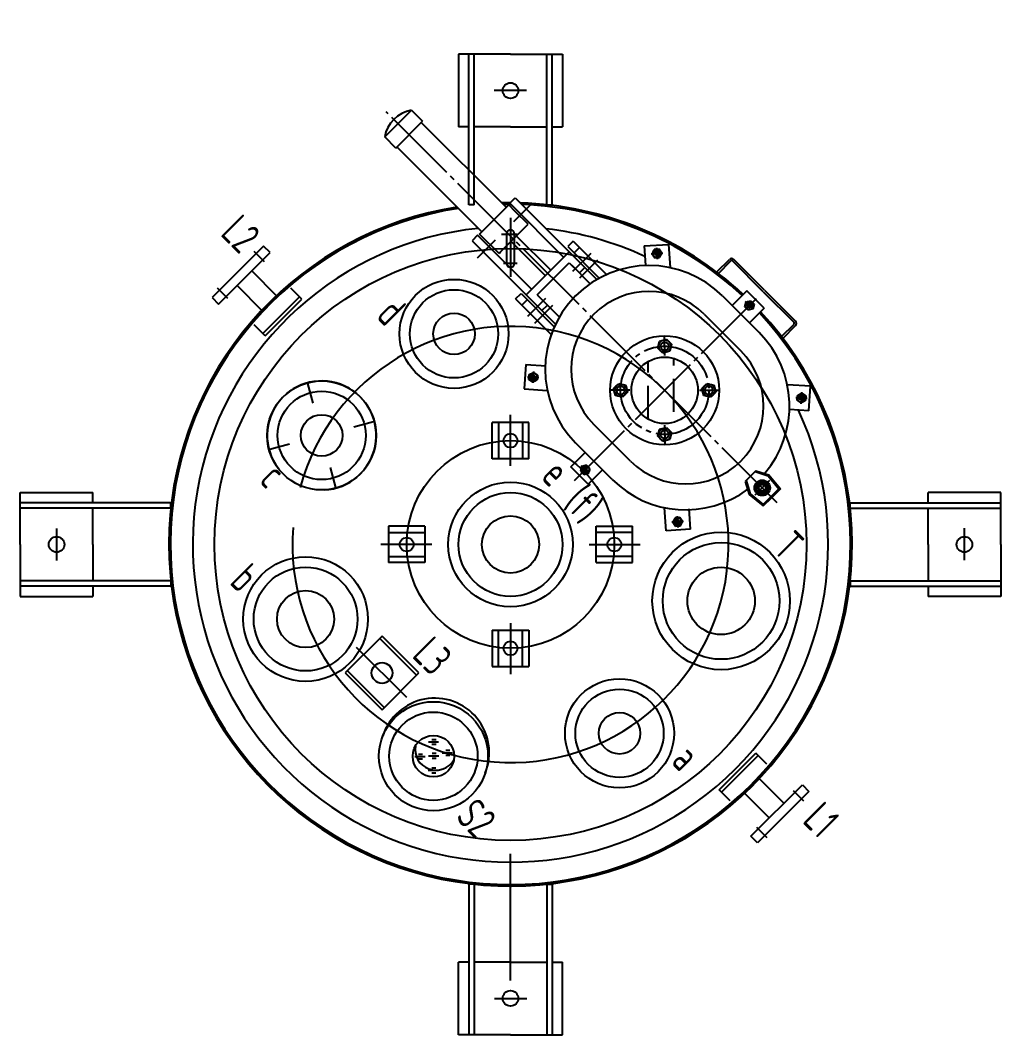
# Model space of a CAD drawing. Extents: x -1085 to 561, y -220 to 621.
# Drawn here: x -670.2 to -481.3, y 71 to 266.4 of the extents above; entities that cross this region are included whole.
import ezdxf

# ---------------------------------------------------------------- set-up
doc = ezdxf.new("R2010")
doc.units = 0
doc.linetypes.add('DASHDOT', pattern=[18, 15, -1, 1, -1])
for name, color, linetype in [('0-EQUIPMENT', 7, 'CONTINUOUS'), ('1', 8, 'CONTINUOUS'), ('11', 1, 'CONTINUOUS'), ('2', 94, 'DASHDOT'), ('85', 7, 'CONTINUOUS')]:
    doc.layers.add(name, color=color, linetype=linetype)
doc.styles.add('HZTXT', font='tssdeng.shx', dxfattribs={"width": 0.8, "bigfont": 'tssdchn.shx'})

# ---------------------------------------------------------------- blocks, each defined once
blk = doc.blocks.new('*U88')
at = {"layer": '1'}
for p, q in [((117.08, 142.85), (116.09, 143.84)), ((123.36, 136.57), (118.87, 141.06)), ((114.54, 138.41), (113.03, 139.92, 1)), ((120.82, 132.12), (116.33, 136.61))]:
    blk.add_line(p, q, dxfattribs=at)
at = {"layer": '11'}
for centre, radius, start, end in [((119.21, 161.36), 0.5, 342, 612), ((99.51, 155.83), 0.5, 336.5127, 606.5127), ((138.9, 155.83), 0.5, 293.4873, 563.4873), ((125.22, 144.26), 0.8, 252, 522), ((145.78, 138.25), 0.8, 342, 612), ((113.2, 132.24), 0.8, 72, 342), ((125.22, 132.24), 0.8, 162, 432), ((99.51, 122.11), 0.5, 113.4873, 383.4873), ((138.9, 122.11), 0.5, 156.5127, 426.5127), ((119.21, 116.59), 0.5, 108, 378)]:
    blk.add_arc(centre, radius, start, end, dxfattribs=at)
at = {"layer": '2'}
for p, q in [((119.21, 163.18), (119.21, 113.63)), ((119.21, 162.47), (119.21, 160.25)), ((119.21, 162.21), (119.21, 160.51)), ((120.31, 161.36), (118.1, 161.36, 6.28)), ((118.36, 161.36), (120.06, 161.36)), ((98.68, 156.57), (100.34, 155.1)), ((98.78, 155), (100.25, 156.66, 6.28)), ((98.88, 156.4), (100.15, 155.27)), ((100.08, 156.47), (98.95, 155.2)), ((139.73, 156.57), (138.07, 155.1)), ((139.63, 155), (138.16, 156.66)), ((139.53, 156.4), (138.26, 155.27)), ((138.33, 156.47), (139.46, 155.2)), ((90.48, 146.82), (90.48, 141.9)), ((92.35, 146.8), (92.35, 141.89)), ((75.67, 145.47), (75.67, 140.56)), ((114.47, 142.99), (111.92, 145.53)), ((123.94, 142.99), (126.49, 145.53)), ((145.78, 140.22), (145.78, 136.28)), ((149.88, 138.25), (43.35, 138.25)), ((147.02, 138.25), (144.53, 138.25)), ((75.67, 135.61), (75.67, 130.7)), ((90.48, 129.68), (90.48, 134.6)), ((92.35, 129.7), (92.35, 134.61)), ((114.47, 133.51), (111.92, 130.97)), ((123.94, 133.51), (126.49, 130.97)), ((98.68, 121.38), (100.34, 122.85)), ((98.78, 122.94), (100.25, 121.28)), ((98.88, 121.55), (100.15, 122.68)), ((100.08, 121.48), (98.95, 122.75)), ((139.73, 121.38), (138.07, 122.85)), ((139.63, 122.94), (138.16, 121.28, 6.28)), ((139.53, 121.55), (138.26, 122.68)), ((138.33, 121.48), (139.46, 122.75)), ((119.21, 115.48), (119.21, 117.7)), ((119.21, 115.74), (119.21, 117.44)), ((120.31, 116.59), (118.1, 116.59)), ((118.36, 116.59), (120.06, 116.59))]:
    blk.add_line(p, q, dxfattribs=at)
blk.add_circle((119.21, 138.25), 8.5, dxfattribs=at)
at = {"layer": '85'}
for p, q in [((116.85, 162.95), (116.85, 158.97)), ((121.57, 162.95), (116.85, 162.95)), ((121.57, 162.95), (121.57, 158.97)), ((118.28, 161.36), (118.74, 162.16)), ((118.74, 160.56), (118.28, 161.36)), ((118.74, 162.16), (119.67, 162.16)), ((119.67, 160.56), (118.74, 160.56)), ((119.67, 162.16), (120.13, 161.36)), ((120.13, 161.36), (119.67, 160.56)), ((96.76, 155.12), (99.88, 158.66)), ((99.88, 158.66), (103.23, 155.7)), ((114.21, 158.97), (119.21, 158.97)), ((124.21, 158.97), (119.21, 158.97)), ((138.53, 158.66), (135.18, 155.7)), ((141.65, 155.12), (138.53, 158.66)), ((99.22, 156.71), (98.61, 156.02)), ((100.13, 156.53), (99.22, 156.71)), ((100.42, 155.65), (100.13, 156.53)), ((137.99, 155.65), (138.29, 156.53)), ((138.29, 156.53), (139.19, 156.71)), ((139.19, 156.71), (139.8, 156.02)), ((96.76, 155.12), (99.58, 152.62, 6.28)), ((98.61, 156.02), (98.9, 155.14)), ((98.9, 155.14), (99.81, 154.96)), ((99.81, 154.96), (100.42, 155.65)), ((138.6, 154.96), (137.99, 155.65)), ((139.51, 155.14), (138.6, 154.96)), ((141.65, 155.12), (138.83, 152.62)), ((139.8, 156.02), (139.51, 155.14, 6.28)), ((114.21, 153.97), (119.21, 153.97)), ((124.21, 153.97), (119.21, 153.97)), ((86.45, 146.12), (95.53, 146.12)), ((86.45, 146.12), (86.45, 144.63)), ((86.45, 144.63), (95.02, 144.63)), ((88.17, 146.12), (88.17, 144.63)), ((111.81, 144.26), (112.5, 145.46)), ((112.5, 145.46), (113.89, 145.46)), ((113.89, 145.46), (114.58, 144.26, 6.28)), ((124.02, 144.95), (125.22, 145.65)), ((124.02, 143.57), (124.02, 144.95)), ((125.22, 145.65), (126.42, 144.95)), ((126.42, 144.95), (126.42, 143.57)), ((72.62, 144.11), (94.88, 144.11)), ((72.62, 142.61), (72.62, 144.11, 6.28)), ((87.36, 132.39), (87.36, 144.11)), ((87.86, 144.11), (91.61, 144.11)), ((91.61, 144.11), (91.61, 142.62)), ((112.5, 143.06), (111.81, 144.26)), ((113.89, 143.06), (112.5, 143.06)), ((114.58, 144.26), (113.89, 143.06)), ((125.22, 142.87), (124.02, 143.57)), ((126.42, 143.57), (125.22, 142.87, 6.28)), ((46.57, 134.61), (46.57, 141.89)), ((46.57, 141.89), (49.56, 141.89)), ((49.57, 134.61), (49.56, 141.89)), ((72.7, 141.59), (49.56, 141.59)), ((87.36, 142.61), (72.62, 142.61)), ((74.47, 142.26), (72.7, 142.26)), ((72.71, 134.31), (72.7, 142.26)), ((78.02, 142.27), (74.47, 142.26)), ((78.02, 134.74), (78.02, 142.27)), ((88.86, 133.88), (88.86, 142.62, 6.28)), ((88.86, 142.62), (91.61, 142.62)), ((94.54, 142.61), (89.62, 142.61)), ((142.59, 139.71), (144.92, 140.91)), ((142.59, 139.48), (144.96, 140.7)), ((144.92, 140.91), (148.4, 140.57)), ((144.96, 140.7), (148.2, 140.39)), ((87.36, 139.08), (78.02, 139.08)), ((142.59, 139.71), (142.59, 136.8)), ((144.39, 138.25), (145.08, 139.45)), ((145.08, 139.45), (146.47, 139.45)), ((146.47, 139.45), (147.16, 138.25)), ((148.2, 140.39), (148.2, 136.11)), ((148.4, 140.57), (148.4, 135.93)), ((87.36, 137.6), (78.02, 137.6)), ((142.59, 137.02), (144.96, 135.8)), ((142.59, 136.8), (144.92, 135.59)), ((145.08, 137.05), (144.39, 138.25)), ((146.47, 137.05), (145.08, 137.05)), ((147.16, 138.25), (146.47, 137.05)), ((148.4, 135.93), (148.4, 138.25)), ((72.71, 134.91), (49.57, 134.91)), ((144.92, 135.59), (148.4, 135.93)), ((144.96, 135.8), (148.2, 136.11)), ((49.57, 134.61), (46.57, 134.61)), ((87.36, 133.89), (72.62, 133.89)), ((72.62, 133.89), (72.62, 132.39)), ((78.02, 134.31), (72.71, 134.31)), ((78.02, 134.31), (78.02, 134.74)), ((88.86, 133.88), (91.61, 133.88)), ((94.86, 133.89), (89.62, 133.89)), ((91.61, 132.39), (91.61, 133.88)), ((112, 132.93), (113.2, 133.63, 6.28)), ((112, 131.55), (112, 132.93)), ((113.2, 133.63), (114.4, 132.93)), ((114.4, 132.93), (114.4, 131.55)), ((123.83, 132.24), (124.52, 133.44)), ((124.52, 133.44), (125.91, 133.44)), ((125.91, 133.44), (126.6, 132.24)), ((72.62, 132.39), (95.32, 132.39)), ((86.45, 130.38), (86.45, 131.87)), ((86.45, 131.87), (95.51, 131.87)), ((87.86, 132.39), (91.61, 132.39)), ((88.17, 130.38), (88.17, 131.87)), ((113.2, 130.85), (112, 131.55)), ((114.4, 131.55), (113.2, 130.85)), ((124.52, 131.04), (123.83, 132.24, 6.28)), ((125.91, 131.04), (124.52, 131.04)), ((126.6, 132.24), (125.91, 131.04)), ((86.45, 130.38), (96.15, 130.38)), ((96.76, 122.83), (99.74, 125.46)), ((141.65, 122.83), (138.67, 125.46)), ((114.21, 123.97), (119.21, 123.97)), ((124.21, 123.97), (119.21, 123.97)), ((96.76, 122.83), (99.88, 119.29)), ((98.61, 121.93), (98.9, 122.81, 6.28)), ((99.22, 121.24), (98.61, 121.93)), ((98.9, 122.81), (99.81, 122.99)), ((100.13, 121.42), (99.22, 121.24)), ((99.81, 122.99), (100.42, 122.3)), ((99.88, 119.29), (103.23, 122.25)), ((100.42, 122.3), (100.13, 121.42)), ((138.53, 119.29), (135.18, 122.25)), ((138.6, 122.99), (137.99, 122.3)), ((137.99, 122.3), (138.29, 121.42)), ((138.29, 121.42), (139.19, 121.24)), ((141.65, 122.83), (138.53, 119.29)), ((139.51, 122.81), (138.6, 122.99)), ((139.19, 121.24), (139.8, 121.93)), ((139.8, 121.93), (139.51, 122.81)), ((114.21, 118.97), (119.21, 118.97)), ((116.85, 115), (116.85, 118.97)), ((118.74, 117.39), (118.28, 116.59)), ((119.67, 117.39), (118.74, 117.39)), ((124.21, 118.97), (119.21, 118.97, 6.28)), ((120.13, 116.59), (119.67, 117.39)), ((121.57, 115), (121.57, 118.97)), ((118.28, 116.59), (118.74, 115.79)), ((118.74, 115.79), (119.67, 115.79)), ((119.67, 115.79), (120.13, 116.59, 6.28)), ((121.57, 115), (116.85, 115))]:
    blk.add_line(p, q, dxfattribs=at)
for centre, radius in [((119.21, 161.36), 0.8), ((119.21, 161.36), 0.375), ((99.51, 155.83), 0.8), ((138.9, 155.83), 0.8), ((99.51, 155.83), 0.375), ((138.9, 155.83), 0.375), ((119.21, 138.25), 10.5), ((113.2, 144.26), 1.2), ((113.2, 144.26), 0.8), ((119.21, 138.25), 6.4), ((125.22, 144.26), 1.2), ((125.22, 144.26), 0.8), ((145.78, 138.25), 1.5), ((145.78, 138.25), 1.2), ((145.78, 138.25), 0.875), ((145.78, 138.25), 0.65), ((113.2, 132.24), 1.2), ((113.2, 132.24), 0.8), ((125.22, 132.24), 1.2), ((125.22, 132.24), 0.8), ((99.51, 122.11), 0.8), ((99.51, 122.11), 0.375), ((138.9, 122.11), 0.8), ((138.9, 122.11), 0.375), ((119.21, 116.59), 0.8), ((119.21, 116.59), 0.375)]:
    blk.add_circle(centre, radius, dxfattribs=at)
for centre, radius, start, end in [((114.21, 138.97), 20, 90, 270), ((124.21, 138.97), 20, 4.399, 90), ((114.21, 138.97), 15, 90, 270), ((124.21, 138.97), 15, 270, 450), ((51.63, 138.25), 6.23, 144.3252, 215.6748), ((124.21, 138.97), 20, 270, 351.6542)]:
    blk.add_arc(centre, radius, start, end, dxfattribs=at)

msp = doc.modelspace()

# ---------------------------------------------------------------- linework, layer by layer
at = {"layer": '0-EQUIPMENT'}
for p, q in [((-585.72651, 259.86971), (-585.72651, 245.86971)), ((-575.72651, 259.86971), (-585.72651, 259.86971)), ((-583.72651, 237.5573), (-583.72651, 259.86971, 6.28319)), ((-582.72651, 236.55736), (-582.72651, 259.86971)), ((-575.72651, 259.86971), (-565.72651, 259.86971)), ((-568.72651, 230.86971), (-568.72651, 259.86971)), ((-567.72651, 230.86971), (-567.72651, 259.86971)), ((-565.72651, 259.86971), (-565.72651, 245.86971)), ((-572.67626, 252.86971), (-578.84171, 252.86971)), ((-583.72651, 245.86971), (-585.72651, 245.86971)), ((-575.72651, 245.86971), (-582.72651, 245.86971)), ((-575.72651, 245.86971), (-568.72651, 245.86971)), ((-567.72651, 245.86971), (-565.72651, 245.86971)), ((-583.72651, 232.84008), (-583.72651, 237.5573)), ((-582.72651, 231.84008), (-582.72651, 236.55736)), ((-583.72651, 230.86971), (-583.72651, 232.84008)), ((-582.72651, 230.86971), (-583.72651, 230.86971)), ((-582.72651, 230.86971), (-582.72651, 231.84008)), ((-568.72651, 230.86971), (-567.72651, 230.86971)), ((-575.72651, 228.3298), (-575.72651, 216.98325, 6.28319)), ((-577.44191, 225.24311), (-574.42651, 225.24311)), ((-576.52651, 225.24311), (-576.52651, 219.64311, 1)), ((-574.92651, 219.64311), (-574.92651, 225.24311)), ((-623.3148, 222.93089), (-633.21429, 213.0314)), ((-622.042, 221.6581), (-623.3148, 222.93089)), ((-631.9415, 211.7586), (-622.042, 221.6581)), ((-623.10266, 219.89033), (-625.08256, 221.87023)), ((-577.10132, 219.64311), (-574.42651, 219.64311)), ((-535.96195, 217.93559), (-533.55779, 220.33975, 6.28319)), ((-535.67911, 217.65274), (-533.27495, 220.05691, 6.28319)), ((-527.05241, 214.11721), (-532.99211, 220.05691)), ((-526.76957, 214.40005), (-532.70926, 220.33975)), ((-625.57754, 218.12257), (-620.81842, 213.36345)), ((-535.67911, 217.65274), (-535.96195, 217.93559)), ((-628.40596, 215.29414), (-623.64685, 210.53503)), ((-633.21429, 213.0314), (-631.9415, 211.7586)), ((-630.17373, 212.81926), (-632.15363, 214.79916)), ((-623.4186, 206.06414), (-616.34754, 213.1352)), ((-615.92327, 212.71094), (-618.01673, 214.8044)), ((-527.05241, 214.11721), (-521.11271, 208.17751)), ((-526.76957, 214.40005), (-520.82987, 208.46036, 1)), ((-622.99434, 205.63987), (-615.92327, 212.71094)), ((-622.99434, 205.63987), (-625.0878, 207.73333)), ((-523.51687, 205.49051), (-521.11271, 207.89467, 6.28319)), ((-523.23403, 205.20767), (-520.82987, 207.61183, 6.28319)), ((-523.51687, 205.49051), (-523.23403, 205.20767)), ((-613.76237, 192.64875), (-614.78084, 196.44971)), ((-575.72651, 180.60543), (-575.72651, 190.40711)), ((-605.89394, 188.10591), (-602.09298, 189.12437)), ((-579.22651, 181.94311), (-579.22651, 188.94311)), ((-572.22651, 188.94311), (-579.22651, 188.94311)), ((-578.02651, 188.94311), (-578.02651, 181.94311)), ((-573.42651, 188.94311), (-573.42651, 181.94311)), ((-572.22651, 181.94311), (-572.22651, 188.94311)), ((-618.30522, 184.78031), (-622.10618, 183.76185)), ((-572.22651, 181.94311), (-579.22651, 181.94311)), ((-610.43678, 180.23747), (-609.41832, 176.43651)), ((-670.15311, 175.44311), (-656.15311, 175.44311)), ((-670.15311, 165.44311), (-670.15311, 175.44311)), ((-656.15311, 173.44311), (-656.15311, 175.44311)), ((-495.29991, 173.44311), (-495.29991, 175.44311)), ((-481.29991, 175.44311), (-495.29991, 175.44311)), ((-481.29991, 165.44311), (-481.29991, 175.44311)), ((-641.15311, 173.44311), (-670.15311, 173.44311)), ((-641.15311, 172.44311), (-670.15311, 172.44311)), ((-656.15311, 165.44311), (-656.15311, 172.44311)), ((-641.15311, 172.44311), (-641.15311, 173.44311)), ((-510.29991, 173.44311), (-481.29991, 173.44311)), ((-510.29991, 172.44311), (-510.29991, 173.44311)), ((-510.29991, 172.44311), (-481.29991, 172.44311)), ((-495.29991, 165.44311), (-495.29991, 172.44311)), ((-663.15311, 168.49336), (-663.15311, 162.3279)), ((-599.22651, 168.94311), (-599.22651, 161.94311)), ((-592.22651, 168.94311), (-599.22651, 168.94311)), ((-592.22651, 168.94311), (-592.22651, 161.94311)), ((-559.22651, 168.94311), (-552.22651, 168.94311)), ((-559.22651, 161.94311), (-559.22651, 168.94311)), ((-552.22651, 161.94311), (-552.22651, 168.94311)), ((-488.29991, 162.39286), (-488.29991, 168.55832)), ((-599.22651, 167.74311), (-592.22651, 167.74311)), ((-552.22651, 167.74311), (-559.22651, 167.74311)), ((-670.15311, 165.44311), (-670.15311, 155.44311)), ((-656.15311, 165.44311), (-656.15311, 158.44311)), ((-590.88883, 165.44311), (-600.69051, 165.44311)), ((-560.56419, 165.44311), (-550.76251, 165.44311)), ((-495.29991, 165.44311), (-495.29991, 158.44311)), ((-481.29991, 165.44311), (-481.29991, 155.44311)), ((-599.22651, 163.14311), (-592.22651, 163.14311)), ((-552.22651, 163.14311), (-559.22651, 163.14311)), ((-592.22651, 161.94311), (-599.22651, 161.94311)), ((-559.22651, 161.94311), (-552.22651, 161.94311)), ((-641.15311, 158.44311), (-670.15311, 158.44311)), ((-641.15311, 158.44311), (-641.15311, 157.44311)), ((-510.29991, 158.44311), (-481.29991, 158.44311)), ((-510.29991, 158.44311), (-510.29991, 157.44311)), ((-641.15311, 157.44311), (-670.15311, 157.44311)), ((-656.15311, 157.44311), (-656.15311, 155.44311)), ((-510.29991, 157.44311), (-481.29991, 157.44311)), ((-495.29991, 157.44311), (-495.29991, 155.44311)), ((-670.15311, 155.44311), (-656.15311, 155.44311)), ((-481.29991, 155.44311), (-495.29991, 155.44311)), ((-579.22651, 148.94311), (-579.22651, 141.94311)), ((-579.22651, 148.94311), (-572.22651, 148.94311)), ((-578.02651, 141.94311), (-578.02651, 148.94311)), ((-575.72651, 150.28079), (-575.72651, 140.47911)), ((-573.42651, 141.94311), (-573.42651, 148.94311)), ((-572.22651, 148.94311), (-572.22651, 141.94311)), ((-600.47525, 147.76544), (-607.54631, 140.69437)), ((-593.82844, 140.27011), (-600.89951, 147.34118)), ((-593.40418, 140.69437), (-600.47525, 147.76544)), ((-605.45045, 145.66957), (-595.78947, 136.0086)), ((-607.54631, 140.69437), (-600.47525, 133.62331)), ((-600.05098, 134.04757), (-607.12205, 141.11864)), ((-600.47525, 133.62331), (-593.40418, 140.69437)), ((-579.22651, 141.94311), (-572.22651, 141.94311)), ((-589.5682, 127.38283), (-591.55142, 127.38283, 1)), ((-590.05566, 127.84525), (-590.85696, 127.84525)), ((-590.05566, 126.92041), (-590.85696, 126.92041)), ((-590.01662, 125.1514), (-590.81792, 125.1514)), ((-586.9134, 125.2746), (-588.89661, 125.2746)), ((-587.40085, 125.73702), (-588.20215, 125.73702)), ((-535.52975, 118.17528), (-528.45868, 125.24635, 6.28319)), ((-526.33736, 123.12503), (-528.45868, 125.24635)), ((-592.18396, 124.53282), (-594.16718, 124.53282)), ((-592.67142, 124.99524), (-593.47272, 124.99524)), ((-592.67142, 124.0704), (-593.47272, 124.0704)), ((-589.52916, 124.68898), (-591.51238, 124.68898)), ((-590.01662, 124.22657), (-590.81792, 124.22657)), ((-587.40085, 124.81219), (-588.20215, 124.81219)), ((-535.10548, 117.75102), (-528.03442, 124.82208)), ((-589.60724, 121.87802), (-591.59046, 121.87802)), ((-590.0947, 122.34043), (-590.896, 122.34043)), ((-590.0947, 121.4156), (-590.896, 121.4156)), ((-523.04705, 115.59208), (-527.80617, 120.3512)), ((-533.40843, 116.05396), (-535.52975, 118.17528)), ((-525.87548, 112.76366), (-530.63459, 117.52277)), ((-529.41102, 109.22812), (-519.51152, 119.12762)), ((-518.23873, 117.85482), (-528.13822, 107.95533)), ((-521.27929, 118.06696), (-519.29939, 116.08706)), ((-519.51152, 119.12762), (-518.23873, 117.85482)), ((-528.35035, 110.99589), (-526.37046, 109.01599)), ((-528.13822, 107.95533), (-529.41102, 109.22812)), ((-575.72651, 81.45157), (-575.72651, 105.87799)), ((-583.72651, 100.01651), (-583.72651, 71.01651)), ((-582.72651, 100.01651), (-583.72651, 100.01651)), ((-582.72651, 100.01651), (-582.72651, 71.01651)), ((-568.72651, 100.01651), (-568.72651, 71.01651)), ((-568.72651, 100.01651), (-567.72651, 100.01651)), ((-567.72651, 100.01651), (-567.72651, 71.01651)), ((-583.72651, 85.01651), (-585.72651, 85.01651)), ((-585.72651, 71.01651), (-585.72651, 85.01651)), ((-575.72651, 85.01651), (-582.72651, 85.01651)), ((-575.72651, 85.01651), (-568.72651, 85.01651)), ((-567.72651, 85.01651), (-565.72651, 85.01651)), ((-565.72651, 71.01651), (-565.72651, 85.01651)), ((-578.77676, 78.01651), (-572.6113, 78.01651)), ((-575.72651, 71.01651), (-585.72651, 71.01651)), ((-575.72651, 71.01651), (-565.72651, 71.01651))]:
    msp.add_line(p, q, dxfattribs=at)
for centre, radius in [((-575.72651, 252.86971), 1.5), ((-575.72651, 165.44311), 57), ((-586.59691, 206.012), 10.5), ((-586.59691, 206.012), 8.5), ((-586.59691, 206.012), 4), ((-612.09958, 186.44311), 10.5), ((-612.09958, 186.44311), 8.5), ((-612.09958, 186.44311), 4), ((-575.72651, 185.44311), 1.35), ((-575.72651, 165.44311), 20), ((-575.72651, 165.44311), 12), ((-575.72651, 165.44311), 10), ((-575.72651, 165.44311), 5.5), ((-663.15311, 165.44311), 1.5), ((-595.72651, 165.44311), 1.35), ((-555.72651, 165.44311), 1.35), ((-535.15762, 154.57271), 13.25), ((-488.29991, 165.44311), 1.5), ((-535.15762, 154.57271), 11.25), ((-615.1936, 151.07826), 12), ((-615.1936, 151.07826), 10), ((-535.15762, 154.57271), 6.5), ((-615.1936, 151.07826), 5.5), ((-575.72651, 145.44311), 1.35), ((-600.47525, 140.69437), 2), ((-554.72651, 129.07004), 10.5), ((-554.72651, 129.07004), 8.5), ((-590.57018, 124.66045), 10.5), ((-590.57018, 124.66045), 8.5), ((-554.72651, 129.07004), 4), ((-590.57018, 124.66045), 4), ((-575.72651, 78.01651), 1.5)]:
    msp.add_circle(centre, radius, dxfattribs=at)
for centre, radius, start, end in [((-575.72651, 165.44311), 65.8, 90.0776428, 91.4494041), ((-575.72651, 165.44311), 65.5, 89.9393291, 91.1993977), ((-575.72651, 165.44311), 65.8, 47.0558917, 88.3291125), ((-575.72651, 165.44311), 65.5, 47.065312, 88.0501981), ((-575.72651, 165.44311), 65.8, 99.0123557, 42.9441083), ((-575.72651, 165.44311), 65.5, 98.8215503, 42.934688), ((-575.72651, 165.44311), 61.2, 95.8186251, 25.0159184), ((-575.72651, 225.24311), 0.8, 0, 180), ((-575.72651, 165.44311), 61.2, 64.9840816, 83.5467585), ((-575.72651, 219.64311), 0.8, 180, 0), ((-533.13353, 219.91549), 0.6, 45, 135), ((-533.13353, 219.91549), 0.2, 45, 135), ((-575.72651, 165.44311), 42, 175.4920898, 164.8385265), ((-521.25413, 208.03609), 0.2, 315, 45), ((-521.25413, 208.03609), 0.6, 315, 45), ((-612.09958, 186.44311), 10.5, 272.6743406, 216.8612067), ((-590.32248, 125.341), 10.5, 338.0236385, 161.9763615), ((-590.09136, 125.97602), 4, 170.0786581, 329.9213419)]:
    msp.add_arc(centre, radius, start, end, dxfattribs=at)

# ---------------------------------------------------------------- block references
at = {"layer": '0-EQUIPMENT', "rotation": 315}
msp.add_blockref('*U88', (-728.07674, 181.6751), dxfattribs=at)

# ---------------------------------------------------------------- texts
at = {"layer": '0-EQUIPMENT', "style": 'HZTXT', "width": 0.7}
for s, p in [('L2', (-631.8123, 225.12562)), ('d', (-601.80938, 209.24562)), ('c', (-624.34477, 177.57028)), ('e', (-570.07741, 178.27229)), ('(f)', (-565.69682, 173.14516)), ('T', (-525.31713, 164.27286)), ('b', (-630.03428, 157.9932)), ('L3', (-594.89405, 143.87223)), ('a', (-544.99767, 123.4165)), ('S2', (-586.53539, 112.72454)), ('L1', (-519.6909, 112.03373))]:
    msp.add_text(s, height=6, rotation=315, dxfattribs=at).set_placement(p)

doc.saveas('drawing.dxf')
